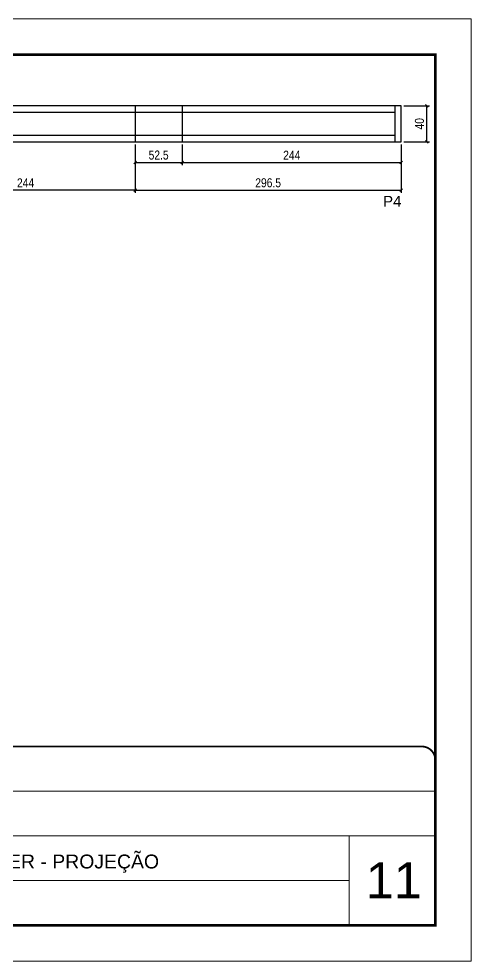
# Model space of a CAD drawing. Extents: x 3245 to 12416, y 917 to 10295.
# Drawn here: x 7410 to 7914, y 6660 to 7710 of the extents above; entities that cross this region are included whole.
import ezdxf

# ---------------------------------------------------------------- set-up
doc = ezdxf.new("R2010")
doc.units = 0
doc.linetypes.add('CONTINUO', pattern=[0])
doc.linetypes.add('DASHED', pattern=[0.75, 0.5, -0.25])
for name, color, linetype in [('5', 5, 'Continuous'), ('COTA', 241, 'Continuous'), ('Painéis', 200, 'Continuous'), ('SARR_2.2x7', 40, 'Continuous')]:
    doc.layers.add(name, color=color, linetype=linetype)
for name, color, linetype, lineweight in [('CARIMBO', 255, 'Continuous', 9), ('Folhas', 255, 'Continuous', 9), ('SARRAFO DE PRESSAO', 251, 'DASHED', 9)]:
    doc.layers.add(name, color=color, linetype=linetype, lineweight=lineweight)
doc.styles.add('ARIAL', font='arial.ttf')
doc.styles.add('COTA TECNICA-50', font='techl___.ttf', dxfattribs={"height": 10})
doc.styles.get("Standard").update_dxf_attribs({"font": 'arial.ttf'})
doc.dimstyles.new('COTA PAINEL-50', dxfattribs={"dimtxt": 10, "dimasz": 3, "dimexe": 3, "dimexo": 3, "dimgap": 3, "dimtad": 1, "dimdec": 1, "dimzin": 12, "dimdsep": 46, "dimtxsty": 'COTA TECNICA-50', "dimblk1": 'OBLIQUE', "dimblk2": 'OBLIQUE', "dimsah": 1, "dimcen": 0.9, "dimclrd": 4, "dimclre": 4, "dimclrt": 240, "dimadec": 1, "dimazin": 3, "dimtfac": 1, "dimtdec": 1, "dimtmove": 0, "dimatfit": 3, "dimfxl": 1, "dimtolj": 1, "dimtzin": 12, "dimarcsym": 0})

# ---------------------------------------------------------------- blocks, each defined once
blk = doc.blocks.new('9999999999')
at = {"color": 30, "linetype": 'CONTINUO'}
for p, q in [((98564.6, 34379.6), (99584, 34379.6)), ((98564.6, 34329.8), (99488, 34329.8)), ((99584, 34329.8), (99488, 34329.8)), ((99488, 34329.8), (99488, 34230.2)), ((98564.6, 34280), (99488, 34280))]:
    blk.add_line(p, q, dxfattribs=at)
at = {"color": 30, "linetype": 'CONTINUO', "const_width": 2}
blk.add_lwpolyline([(99584, 34230.2), (99584, 34414.4, 0.414214), (99569, 34429.4), (98229, 34429.4, 0.414214), (98214, 34414.4), (98214, 34245.2, 0.414214), (98229, 34230.2), (99584, 34230.2)], format="xyb", dxfattribs=at)
at = {"layer": 'Folhas'}
blk.add_lwpolyline([(98139, 34190.2), (99624, 34190.2), (99624, 35240.2), (98139, 35240.2)], close=True, dxfattribs=at)
at = {"layer": 'Folhas', "color": 30, "const_width": 3}
blk.add_lwpolyline([(98214, 34230.2), (99584, 34230.2), (99584, 35200.2), (98214, 35200.2)], close=True, dxfattribs=at)
at = {"color": 7, "linetype": 'Continuous', "ltscale": 5, "style": 'ARIAL'}
blk.add_text('BUSINESS CENTER E LAZER - PROJEÇÃO', height=15.483, dxfattribs=at).set_placement((98837.7, 34293.5))
blk = doc.blocks.new('_Oblique')
at = {"color": 0, "linetype": 'ByBlock', "lineweight": -2}
blk.add_line((-0.5, -0.5), (0.5, 0.5), dxfattribs=at)
blk = doc.blocks.new('*D383')
at = {"layer": 'COTA', "color": 4, "linetype": 'ByBlock', "lineweight": -2, "transparency": 16777216}
for p, q in [((7295.5, 7570.2), (7295.5, 7516.3)), ((7539.5, 7570.2), (7539.5, 7516.3)), ((7539.5, 7519.3), (7295.5, 7519.3))]:
    blk.add_line(p, q, dxfattribs=at)
at = {"layer": 'Defpoints', "color": 0, "linetype": 'ByBlock', "transparency": 16777216}
for p in [(7295.5, 7573.2), (7539.5, 7573.2), (7295.5, 7519.3)]:
    blk.add_point(p, dxfattribs=at)
at = {"layer": 'COTA', "color": 4, "linetype": 'ByBlock', "lineweight": -2, "transparency": 16777216, "xscale": 3, "yscale": 3, "zscale": 3, "rotation": 180}
blk.add_blockref('_Oblique', (7295.5, 7519.3), dxfattribs=at)
at = {"layer": 'COTA', "color": 4, "linetype": 'ByBlock', "lineweight": -2, "transparency": 16777216, "xscale": 3, "yscale": 3, "zscale": 3}
blk.add_blockref('_Oblique', (7539.5, 7519.3), dxfattribs=at)
at = {"layer": 'COTA', "color": 240, "linetype": 'ByBlock', "transparency": 16777216, "insert": (7417.5, 7527.4), "char_height": 10, "attachment_point": 5, "style": 'COTA TECNICA-50'}
blk.add_mtext('\\A1;244', dxfattribs=at)
blk = doc.blocks.new('*D384')
at = {"layer": 'COTA', "color": 4, "linetype": 'ByBlock', "lineweight": -2, "transparency": 16777216}
for p, q in [((7539.5, 7570.2), (7539.5, 7516.3)), ((7836, 7570.2), (7836, 7516.3)), ((7539.5, 7519.3), (7836, 7519.3))]:
    blk.add_line(p, q, dxfattribs=at)
at = {"layer": 'Defpoints', "color": 0, "linetype": 'ByBlock', "transparency": 16777216}
for p in [(7539.5, 7573.2), (7836, 7573.2), (7836, 7519.3)]:
    blk.add_point(p, dxfattribs=at)
at = {"layer": 'COTA', "color": 4, "linetype": 'ByBlock', "lineweight": -2, "transparency": 16777216, "xscale": 3, "yscale": 3, "zscale": 3, "rotation": 180}
blk.add_blockref('_Oblique', (7539.5, 7519.3), dxfattribs=at)
at = {"layer": 'COTA', "color": 4, "linetype": 'ByBlock', "lineweight": -2, "transparency": 16777216, "xscale": 3, "yscale": 3, "zscale": 3}
blk.add_blockref('_Oblique', (7836, 7519.3), dxfattribs=at)
at = {"layer": 'COTA', "color": 240, "linetype": 'ByBlock', "transparency": 16777216, "insert": (7687.7, 7527.4), "char_height": 10, "attachment_point": 5, "style": 'COTA TECNICA-50'}
blk.add_mtext('\\A1;296.5', dxfattribs=at)
blk = doc.blocks.new('*D385')
at = {"layer": 'COTA', "color": 4, "linetype": 'ByBlock', "lineweight": -2, "transparency": 16777216}
for p, q in [((7539.5, 7570.2), (7539.5, 7547.2)), ((7592, 7570.2), (7592, 7547.2)), ((7539.5, 7550.2), (7592, 7550.2))]:
    blk.add_line(p, q, dxfattribs=at)
at = {"layer": 'Defpoints', "color": 0, "linetype": 'ByBlock', "transparency": 16777216}
for p in [(7539.5, 7573.2), (7592, 7573.2), (7592, 7550.2)]:
    blk.add_point(p, dxfattribs=at)
at = {"layer": 'COTA', "color": 4, "linetype": 'ByBlock', "lineweight": -2, "transparency": 16777216, "xscale": 3, "yscale": 3, "zscale": 3, "rotation": 180}
blk.add_blockref('_Oblique', (7539.5, 7550.2), dxfattribs=at)
at = {"layer": 'COTA', "color": 4, "linetype": 'ByBlock', "lineweight": -2, "transparency": 16777216, "xscale": 3, "yscale": 3, "zscale": 3}
blk.add_blockref('_Oblique', (7592, 7550.2), dxfattribs=at)
at = {"layer": 'COTA', "color": 240, "linetype": 'ByBlock', "transparency": 16777216, "insert": (7565.7, 7558.3), "char_height": 10, "attachment_point": 5, "style": 'COTA TECNICA-50'}
blk.add_mtext('\\A1;52.5', dxfattribs=at)
blk = doc.blocks.new('*D386')
at = {"layer": 'COTA', "color": 4, "linetype": 'ByBlock', "lineweight": -2, "transparency": 16777216}
for p, q in [((7592, 7570.2), (7592, 7547.2)), ((7836, 7570.2), (7836, 7547.2)), ((7592, 7550.2), (7836, 7550.2))]:
    blk.add_line(p, q, dxfattribs=at)
at = {"layer": 'Defpoints', "color": 0, "linetype": 'ByBlock', "transparency": 16777216}
for p in [(7592, 7573.2), (7836, 7573.2), (7836, 7550.2)]:
    blk.add_point(p, dxfattribs=at)
at = {"layer": 'COTA', "color": 4, "linetype": 'ByBlock', "lineweight": -2, "transparency": 16777216, "xscale": 3, "yscale": 3, "zscale": 3, "rotation": 180}
blk.add_blockref('_Oblique', (7592, 7550.2), dxfattribs=at)
at = {"layer": 'COTA', "color": 4, "linetype": 'ByBlock', "lineweight": -2, "transparency": 16777216, "xscale": 3, "yscale": 3, "zscale": 3}
blk.add_blockref('_Oblique', (7836, 7550.2), dxfattribs=at)
at = {"layer": 'COTA', "color": 240, "linetype": 'ByBlock', "transparency": 16777216, "insert": (7714, 7558.2), "char_height": 10, "attachment_point": 5, "style": 'COTA TECNICA-50'}
blk.add_mtext('\\A1;244', dxfattribs=at)
blk = doc.blocks.new('*D387')
at = {"layer": 'COTA', "color": 4, "linetype": 'ByBlock', "lineweight": -2, "transparency": 16777216}
for p, q in [((7839, 7613.2), (7867.4, 7613.2)), ((7864.4, 7573.2), (7864.4, 7613.2)), ((7839, 7573.2), (7867.4, 7573.2))]:
    blk.add_line(p, q, dxfattribs=at)
at = {"layer": 'Defpoints', "color": 0, "linetype": 'ByBlock', "transparency": 16777216}
for p in [(7836, 7613.2), (7864.4, 7613.2), (7836, 7573.2)]:
    blk.add_point(p, dxfattribs=at)
at = {"layer": 'COTA', "color": 4, "linetype": 'ByBlock', "lineweight": -2, "transparency": 16777216, "xscale": 3, "yscale": 3, "zscale": 3}
for p, rotation in [((7864.4, 7613.2), 90), ((7864.4, 7573.2), 270)]:
    blk.add_blockref('_Oblique', p, dxfattribs=dict(at, rotation=rotation))
at = {"layer": 'COTA', "color": 240, "linetype": 'ByBlock', "transparency": 16777216, "insert": (7856.3, 7593.2), "char_height": 10, "attachment_point": 5, "rotation": 90, "style": 'COTA TECNICA-50'}
blk.add_mtext('\\A1;40', dxfattribs=at)

msp = doc.modelspace()

# ---------------------------------------------------------------- linework, layer by layer
at = {"layer": 'Painéis', "linetype": 'Continuous'}
for p, q in [((7539.48, 7613.23), (7539.48, 7573.23)), ((7591.98, 7613.23), (7591.98, 7573.23))]:
    msp.add_line(p, q, dxfattribs=at)
msp.add_lwpolyline([(7835.98, 7613.23), (7295.48, 7613.23), (7295.48, 7573.23), (7835.98, 7573.23)], close=True, dxfattribs=at)
at = {"layer": 'SARR_2.2x7', "linetype": 'Continuous'}
for p, q in [((7828.98, 7613.23), (7828.98, 7573.23)), ((7302.48, 7606.23), (7539.48, 7606.23)), ((7539.48, 7606.23), (7828.98, 7606.23)), ((7539.48, 7580.23), (7302.48, 7580.23)), ((7828.98, 7580.23), (7539.48, 7580.23))]:
    msp.add_line(p, q, dxfattribs=at)

# ---------------------------------------------------------------- block references
at = {"layer": 'SARRAFO DE PRESSAO', "color": 6, "linetype": 'ByBlock'}
msp.add_blockref('9999999999', (-91710.13, -27530.07), dxfattribs=at)

# ---------------------------------------------------------------- texts
at = {"layer": '5', "linetype": 'Continuous'}
msp.add_text('P4', height=12, rotation=359.99996, dxfattribs=at).set_placement((7815.73, 7500.85))
at = {"layer": 'CARIMBO', "style": 'ARIAL'}
msp.add_text('11', height=40, dxfattribs=at).set_placement((7796.7, 6730.27))

# ---------------------------------------------------------------- dimensions: what is measured, and where the dimension line sits
at = {"layer": 'COTA', "linetype": 'ByBlock'}
for base, p1, p2, angle, picture, middle in [((7864.36, 7613.23), (7835.98, 7573.23), (7835.98, 7613.23), 90, '*D387', (7856.25, 7593.23)), ((7295.48, 7519.3), (7539.48, 7573.23), (7295.48, 7573.23), 180, '*D383', (7417.48, 7527.37))]:
    dim = msp.add_linear_dim(base=base, p1=p1, p2=p2, angle=angle, dimstyle='COTA PAINEL-50', override={"dimarcsym": 1}, dxfattribs=at)
    dim.commit()
    dim.dimension.update_dxf_attribs({"geometry": picture, "text_midpoint": middle})
for base, p1, p2, override, picture, middle in [((7835.98, 7519.3), (7539.48, 7573.23), (7835.98, 7573.23), {"dimarcsym": 1}, '*D384', (7687.73, 7527.43)), ((7591.98, 7550.17), (7539.48, 7573.23), (7591.98, 7573.23), {"dimarcsym": 1}, '*D385', (7565.73, 7558.28)), ((7835.98, 7550.17), (7591.98, 7573.23), (7835.98, 7573.23), {"dimtmove": 1, "dimarcsym": 1}, '*D386', (7713.98, 7558.25))]:
    dim = msp.add_linear_dim(base=base, p1=p1, p2=p2, dimstyle='COTA PAINEL-50', override=override, dxfattribs=at)
    dim.commit()
    dim.dimension.update_dxf_attribs({"geometry": picture, "text_midpoint": middle})

doc.saveas('drawing.dxf')
